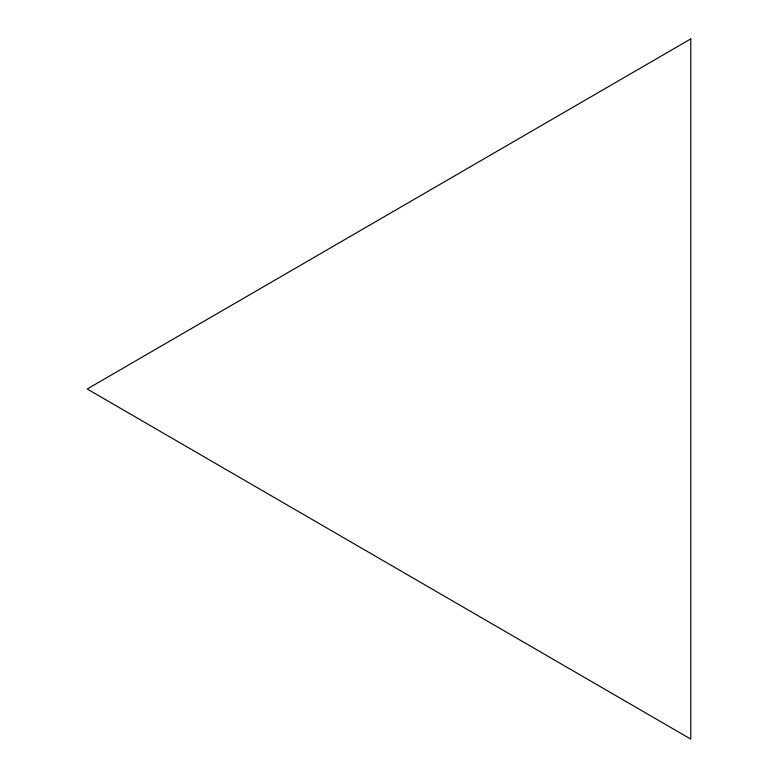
<?xml version="1.0" encoding="UTF-8"?>
<svg xmlns="http://www.w3.org/2000/svg" width="778" height="778" viewBox="0 0 778 778"><rect width="100%" height="100%" fill="white"/><g stroke="black" fill="none" stroke-linecap="round" stroke-linejoin="round"><path stroke-width="1.17" d="M690.786 38.9L87.214 389L690.786 739.1L690.786 38.9"/></g></svg>
